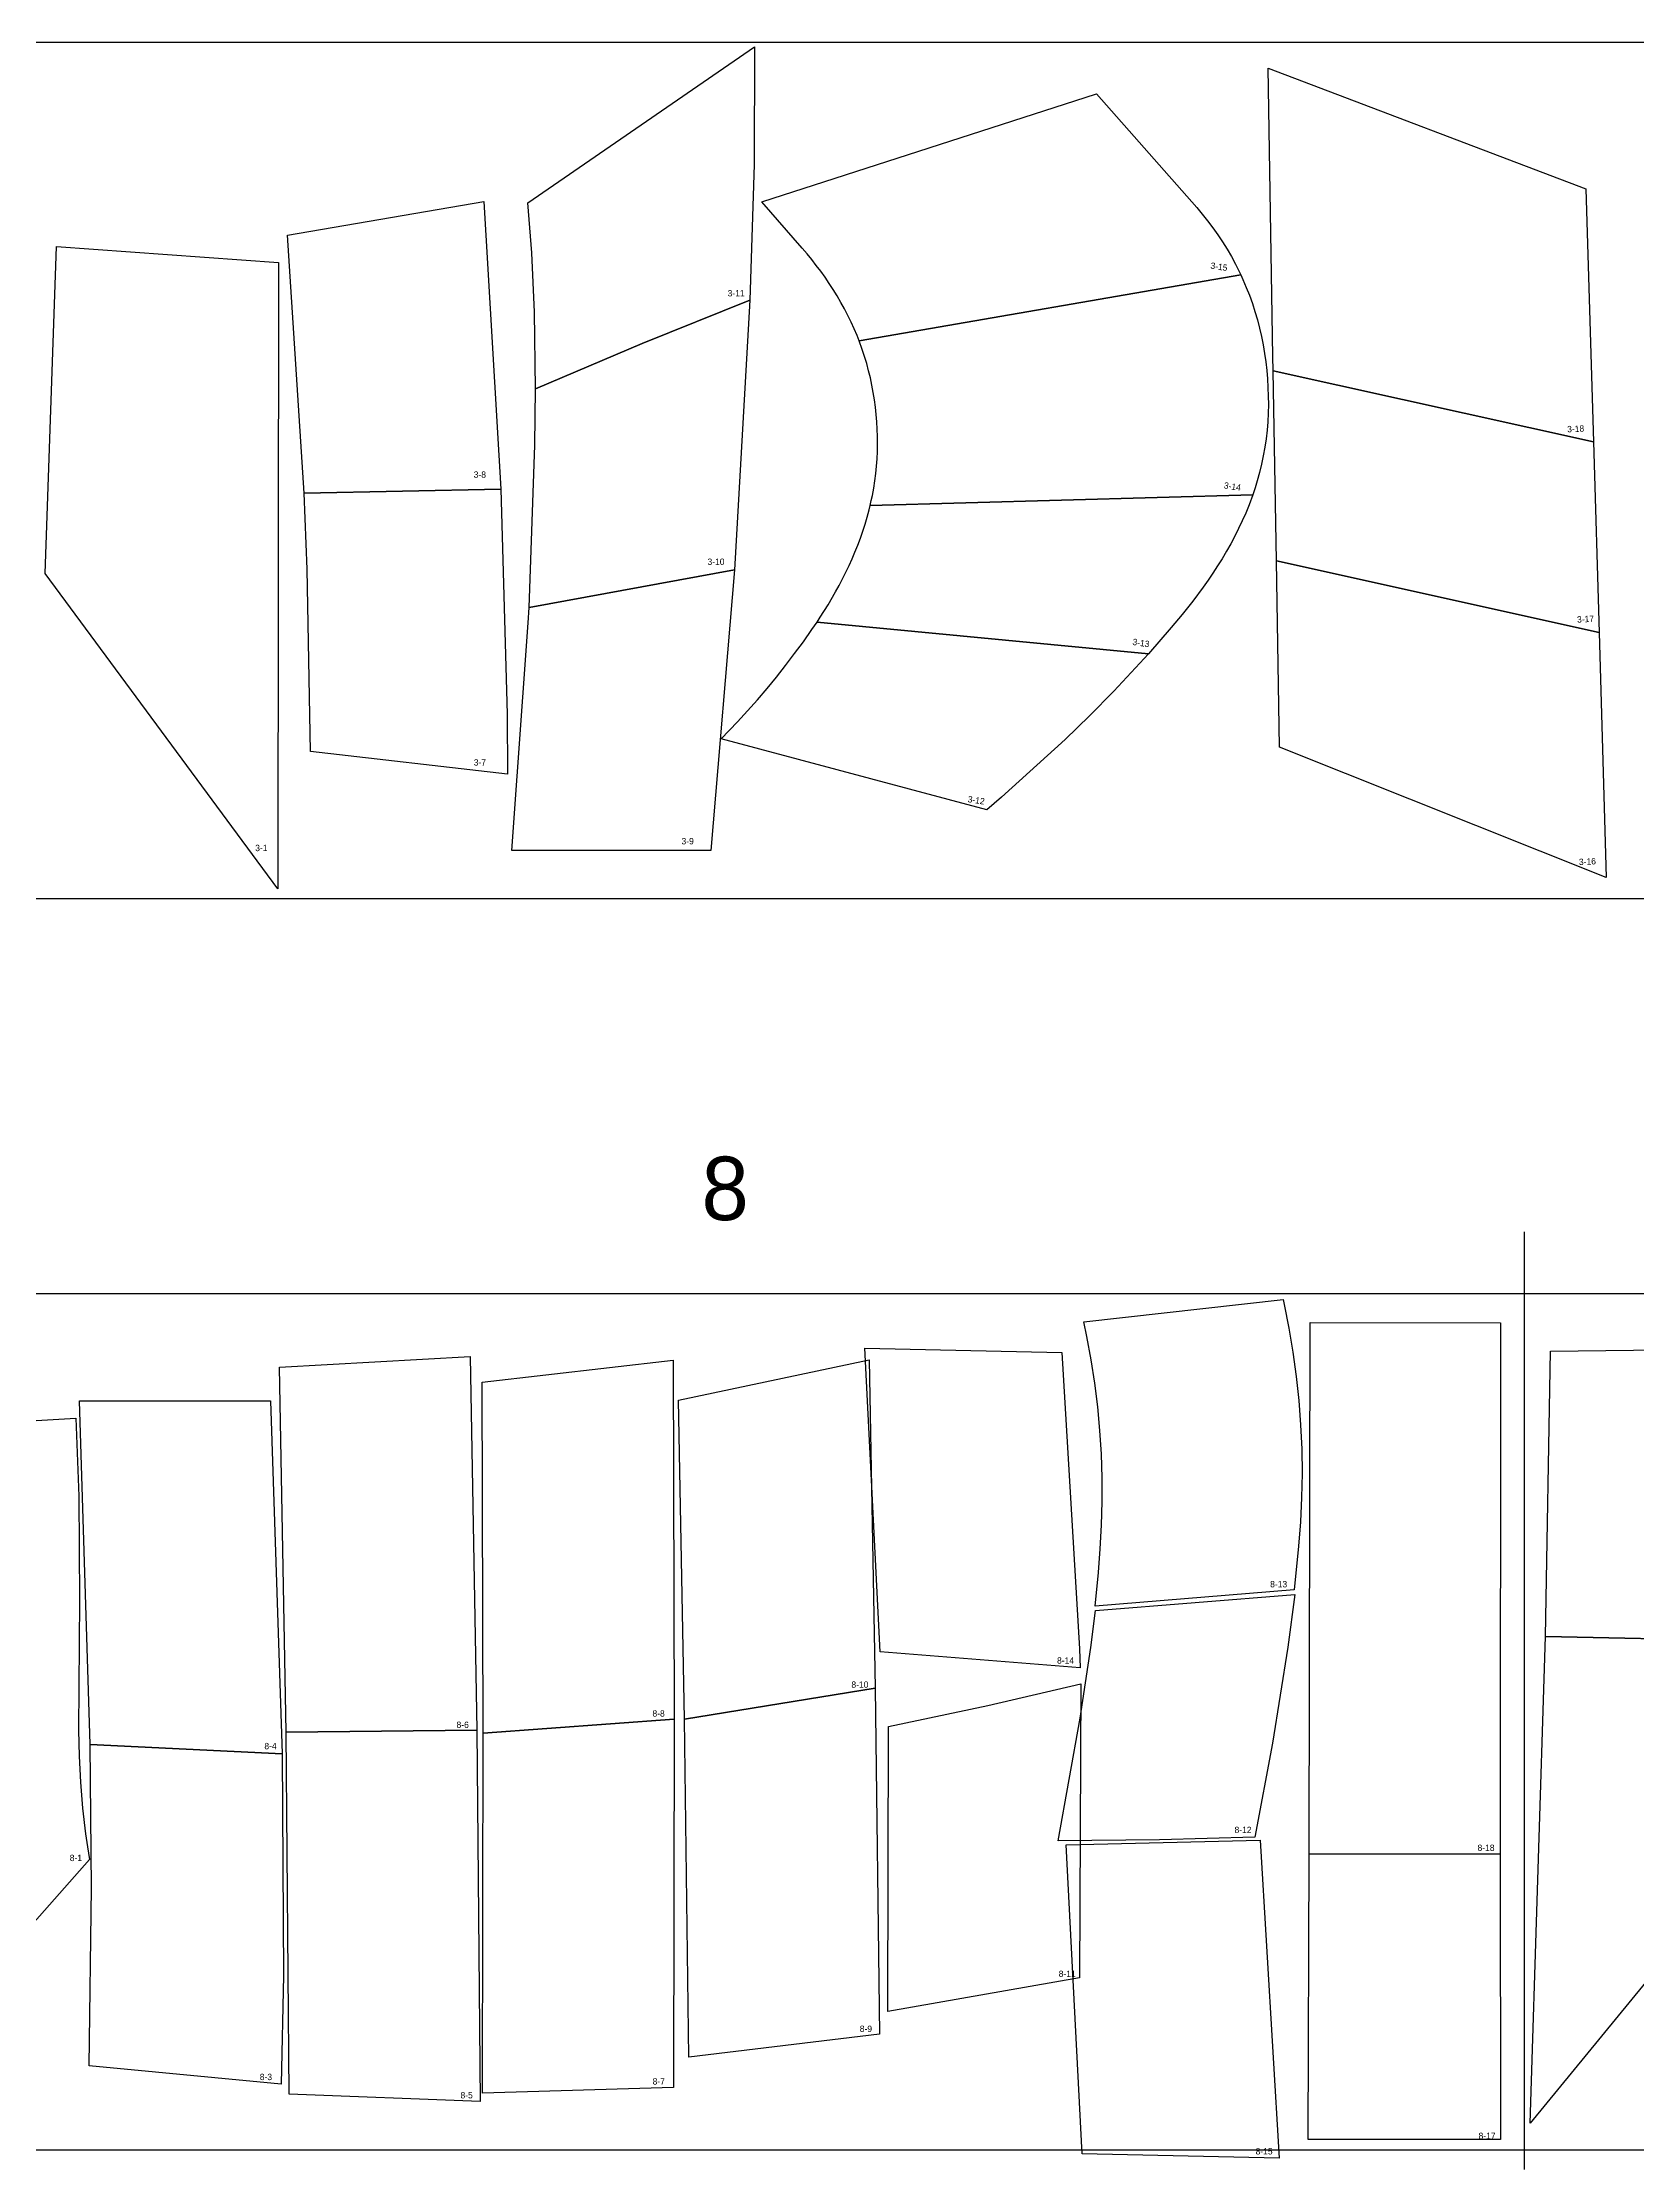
# Model space of a CAD drawing. Header units: millimetres. Extents: x 12942 to 18383, y 13072 to 17462.
# Drawn here: x 13580 to 14083, y 15645 to 16316 of the extents above; entities that cross this region are included whole.
import ezdxf

# ---------------------------------------------------------------- set-up
doc = ezdxf.new("R2010")
doc.units = ezdxf.units.MM
doc.header["$LTSCALE"] = 100
doc.header["$MEASUREMENT"] = 0
for name, color, linetype in [('CUT', 3, 'Continuous'), ('Default', 7, 'Continuous'), ('text', 1, 'Continuous')]:
    doc.layers.add(name, color=color, linetype=linetype)

msp = doc.modelspace()

# ---------------------------------------------------------------- linework, layer by layer
at = {"layer": 'CUT'}
for points in [[(13802.95, 16234.34), (13769.01, 16220.66), (13735.32, 16206.36), (13735, 16230.54), (13734.14, 16249.21), (13732.95, 16265.01), (13804.44, 16314.23), (13804.28, 16277.05), (13802.95, 16234.34)], [(14068.99, 16189.61), (13968, 16212.04), (13967.93, 16216.5), (13966.4, 16307.52), (14066.65, 16269.37), (14068.99, 16189.61)], [(13957.77, 16242.32), (13837.41, 16221.45), (13836.75, 16223.12), (13835.84, 16225.27), (13834.87, 16227.4), (13833.85, 16229.5), (13832.78, 16231.57), (13831.65, 16233.61), (13830.47, 16235.63), (13829.24, 16237.62), (13827.97, 16239.57), (13826.65, 16241.5), (13825.29, 16243.4), (13823.89, 16245.27), (13822.45, 16247.11), (13820.97, 16248.92), (13819.46, 16250.7), (13806.73, 16265.26), (13912.29, 16299.42), (13943.9, 16263.52), (13945.64, 16261.44), (13947.32, 16259.32), (13948.94, 16257.16), (13950.5, 16254.95), (13952, 16252.7), (13953.43, 16250.4), (13954.8, 16248.07), (13956.09, 16245.69), (13956.95, 16244.01), (13957.77, 16242.32)], [(13724.42, 16174.71), (13662.39, 16173.47), (13657.14, 16254.78), (13719.01, 16265.45), (13724.42, 16174.71)], [(13654.25, 16246.19), (13654.1, 16048.58), (13580.72, 16148.1), (13584.21, 16251.18), (13654.25, 16246.19)], [(13957.77, 16242.32), (13958.45, 16240.82), (13959.52, 16238.34), (13960.51, 16235.82), (13961.42, 16233.27), (13962.25, 16230.7), (13963.01, 16228.1), (13963.68, 16225.48), (13964.28, 16222.84), (13964.81, 16220.19), (13965.26, 16217.52), (13965.64, 16214.85), (13965.95, 16212.16), (13966.19, 16209.46), (13966.36, 16206.76), (13966.45, 16204.06), (13966.47, 16201.36), (13966.41, 16198.65), (13966.27, 16195.95), (13966.05, 16193.25), (13965.74, 16190.57), (13965.35, 16187.89), (13964.88, 16185.23), (13964.33, 16182.58), (13963.69, 16179.95), (13962.97, 16177.34), (13962.29, 16175.12), (13961.55, 16172.91), (13840.9, 16169.58), (13841.25, 16171.12), (13841.58, 16172.67), (13842, 16174.97), (13842.36, 16177.28), (13842.66, 16179.59), (13842.9, 16181.92), (13843.07, 16184.25), (13843.19, 16186.58), (13843.23, 16188.91), (13843.22, 16191.25), (13843.14, 16193.58), (13843.01, 16195.92), (13842.81, 16198.24), (13842.56, 16200.57), (13842.25, 16202.88), (13841.87, 16205.19), (13841.45, 16207.48), (13840.96, 16209.77), (13840.4, 16212.04), (13839.79, 16214.29), (13839.12, 16216.53), (13838.39, 16218.74), (13837.41, 16221.45), (13957.77, 16242.32)], [(13798.12, 16149.27), (13733.33, 16137.35), (13735.14, 16188.51), (13735.32, 16206.36), (13769.01, 16220.66), (13802.95, 16234.34), (13798.12, 16149.27)], [(14068.99, 16189.61), (14070.76, 16129.46), (13969.01, 16152.05), (13968, 16212.04), (14068.99, 16189.61)], [(13726.46, 16084.82), (13664.39, 16091.94), (13663.37, 16149.44), (13662.39, 16173.47), (13724.42, 16174.71), (13726.35, 16103.72), (13726.46, 16084.82)], [(13928.64, 16122.79), (13824.12, 16132.77), (13825.11, 16134.27), (13827.59, 16138.23), (13829.95, 16142.26), (13831.07, 16144.31), (13832.16, 16146.37), (13833.21, 16148.46), (13834.22, 16150.57), (13835.18, 16152.69), (13836.1, 16154.84), (13836.97, 16157.01), (13837.8, 16159.19), (13838.56, 16161.4), (13839.28, 16163.62), (13839.94, 16165.86), (13840.55, 16168.12), (13840.9, 16169.58), (13961.55, 16172.91), (13960.38, 16169.75), (13959.33, 16167.16), (13958.24, 16164.68), (13957.08, 16162.24), (13955.87, 16159.82), (13954.59, 16157.44), (13953.26, 16155.08), (13951.87, 16152.76), (13950.44, 16150.46), (13948.96, 16148.2), (13947.44, 16145.96), (13945.87, 16143.75), (13942.65, 16139.41), (13939.29, 16135.17), (13935.84, 16131), (13928.64, 16122.79)], [(13790.63, 16060.73), (13727.84, 16060.71), (13733.07, 16132.49), (13733.33, 16137.35), (13798.12, 16149.27), (13790.63, 16060.73)], [(14073.03, 16052.2), (13969.99, 16093.33), (13969.01, 16152.05), (14070.76, 16129.46), (14073.03, 16052.2)], [(13928.64, 16122.79), (13917.69, 16110.95), (13910.11, 16103.22), (13902.34, 16095.7), (13882.28, 16077.55), (13877.7, 16073.52), (13793.84, 16095.93), (13799.05, 16101.34), (13802.22, 16104.78), (13805.32, 16108.27), (13808.36, 16111.81), (13811.33, 16115.42), (13814.23, 16119.08), (13817.07, 16122.8), (13819.83, 16126.56), (13822.52, 16130.38), (13824.12, 16132.77), (13928.64, 16122.79)], [(13974.61, 15827.48), (13911.81, 15822.39), (13912.88, 15832.95), (13913.46, 15840.42), (13913.87, 15847.89), (13914.08, 15855.38), (13914.07, 15862.87), (13913.83, 15870.35), (13913.35, 15877.83), (13912.65, 15885.28), (13911.73, 15892.71), (13910.58, 15900.11), (13909.21, 15907.47), (13908.24, 15912.02), (13971.1, 15919.09), (13971.43, 15917.54), (13972.91, 15910.02), (13974.17, 15902.46), (13975.22, 15894.86), (13976.05, 15887.24), (13976.65, 15879.6), (13976.99, 15871.94), (13977.09, 15864.27), (13976.93, 15856.61), (13976.57, 15848.95), (13976.01, 15841.31), (13974.61, 15827.48)], [(14039.62, 15744.22), (13979.33, 15744.18), (13979.65, 15911.8), (14039.65, 15911.74), (14039.62, 15744.22)], [(13716.83, 15783.22), (13656.66, 15782.64), (13654.56, 15897.81), (13714.68, 15901.09), (13716.83, 15783.22)], [(13778.71, 15899.95), (13779.04, 15786.7), (13718.85, 15782.34), (13718.54, 15893.01), (13778.71, 15899.95)], [(13842.43, 15796.55), (13782.32, 15786.71), (13780.45, 15887.35), (13840.53, 15900.04), (13842.43, 15796.55)], [(13907.12, 15802.89), (13844.06, 15807.94), (13839.24, 15903.76), (13901.31, 15902.35), (13906.92, 15808.96), (13907.12, 15802.89)], [(14053.83, 15812.8), (14055.43, 15902.78), (14116.59, 15903.56), (14113.91, 15811.57), (14053.83, 15812.8)], [(13594.91, 15778.77), (13591.47, 15887.09), (13651.75, 15887.16), (13655.45, 15775.8), (13594.91, 15778.77)], [(13590.32, 15881.72), (13591.26, 15857.12), (13591.51, 15824.3), (13591.21, 15783.28), (13591.42, 15775.07), (13591.84, 15766.88), (13592.51, 15758.7), (13593.44, 15750.55), (13594.02, 15746.49), (13594.67, 15742.43), (13528.2, 15667.27), (13529.9, 15704.45), (13530.8, 15828.49), (13530.45, 15853.3), (13529.39, 15878.08), (13590.32, 15881.72)], [(13962.19, 15749.56), (13932.13, 15748.71), (13900.14, 15748.41), (13907.15, 15787.08), (13910.5, 15809.29), (13911.99, 15821.05), (13974.8, 15826.08), (13972.62, 15809.45), (13967.73, 15779.18), (13962.19, 15749.56)], [(14053.83, 15812.8), (14113.91, 15811.57), (14112.2, 15736.33), (14049.06, 15659.28), (14053.83, 15812.8)], [(13842.43, 15796.55), (13843.78, 15687.38), (13783.65, 15680.13), (13782.32, 15786.71), (13842.43, 15796.55)], [(13906.93, 15705.11), (13846.45, 15694.51), (13846.71, 15784.39), (13878.01, 15791.06), (13907.29, 15797.87), (13906.93, 15705.11)], [(13779.04, 15786.7), (13778.86, 15670.55), (13718.67, 15668.8), (13718.85, 15782.34), (13779.04, 15786.7)], [(13594.91, 15778.77), (13655.45, 15775.8), (13655.87, 15705.88), (13655.13, 15671.56), (13594.51, 15677.35), (13595.35, 15733.56), (13594.91, 15778.77)], [(13717.91, 15666.14), (13657.68, 15668.5), (13656.66, 15782.64), (13716.83, 15783.22), (13717.91, 15666.14)], [(13969.84, 15648.26), (13907.77, 15649.67), (13902.71, 15747.05), (13963.94, 15748.52), (13969.84, 15648.26)], [(14039.7, 15654.13), (13979.04, 15654.17), (13979.33, 15744.18), (14039.62, 15744.22), (14039.7, 15654.13)]]:
    msp.add_lwpolyline(points, dxfattribs=at)
at = {"layer": 'Default'}
msp.add_line((14047.2, 15940.43), (14047.2, 15644.71), dxfattribs=at)
for points in [[(13017.91, 16315.55), (13017.91, 16045.55), (15517.91, 16045.55), (15517.91, 16315.55), (13017.91, 16315.55)], [(13017.91, 15920.86), (13017.91, 15650.86), (15517.91, 15650.86), (15517.91, 15920.86), (13017.91, 15920.86)]]:
    msp.add_lwpolyline(points, dxfattribs=at)

# ---------------------------------------------------------------- texts
at = {"layer": 'text', "char_height": 2, "width": 9.39, "attachment_point": 1}
for s, insert, rotation in [('3-15', (13948.41, 16246.25), 351.28253), ('3-18', (14060.67, 16194.6), 2.83029), ('3-14', (13952.65, 16176.93), 351.28253), ('3-17', (14063.79, 16134.58), 2.83029), ('3-13', (13923.81, 16127.57), 351.28253), ('3-12', (13871.84, 16077.97), 351.28253), ('3-16', (14064.38, 16058.09), 2.83029)]:
    msp.add_mtext(s, dxfattribs=dict(at, insert=insert, rotation=rotation))
for s, insert in [('3-11', (13795.94, 16237.49)), ('3-8', (13715.85, 16180.28)), ('3-10', (13789.58, 16152.8)), ('3-7', (13715.85, 16089.5)), ('3-1', (13646.94, 16062.51)), ('3-9', (13781.39, 16064.66)), ('8-13', (13967.05, 15830.32)), ('8-14', (13899.83, 15806.25)), ('8-10', (13834.97, 15798.63)), ('8-6', (13710.43, 15785.96)), ('8-8', (13772.22, 15789.54)), ('8-4', (13649.82, 15779.25)), ('8-12', (13955.81, 15752.81)), ('8-18', (14032.46, 15747.16)), ('8-1', (13588.44, 15743.97)), ('8-11', (13900.35, 15707.42)), ('8-9', (13837.61, 15690.08)), ('8-3', (13648.38, 15674.89)), ('8-7', (13772.28, 15673.49)), ('8-5', (13711.69, 15669.12)), ('8-15', (13962.46, 15651.44)), ('8-17', (14032.77, 15656.3))]:
    msp.add_mtext(s, dxfattribs=dict(at, insert=insert))
at = {"layer": 'text', "extrusion": (0, 0, -1), "insert": (13802.58, 15964.14), "char_height": 20, "width": 9.39, "attachment_point": 1, "text_direction": (-1, 0, 0)}
msp.add_mtext('8', dxfattribs=at)

doc.saveas('drawing.dxf')
